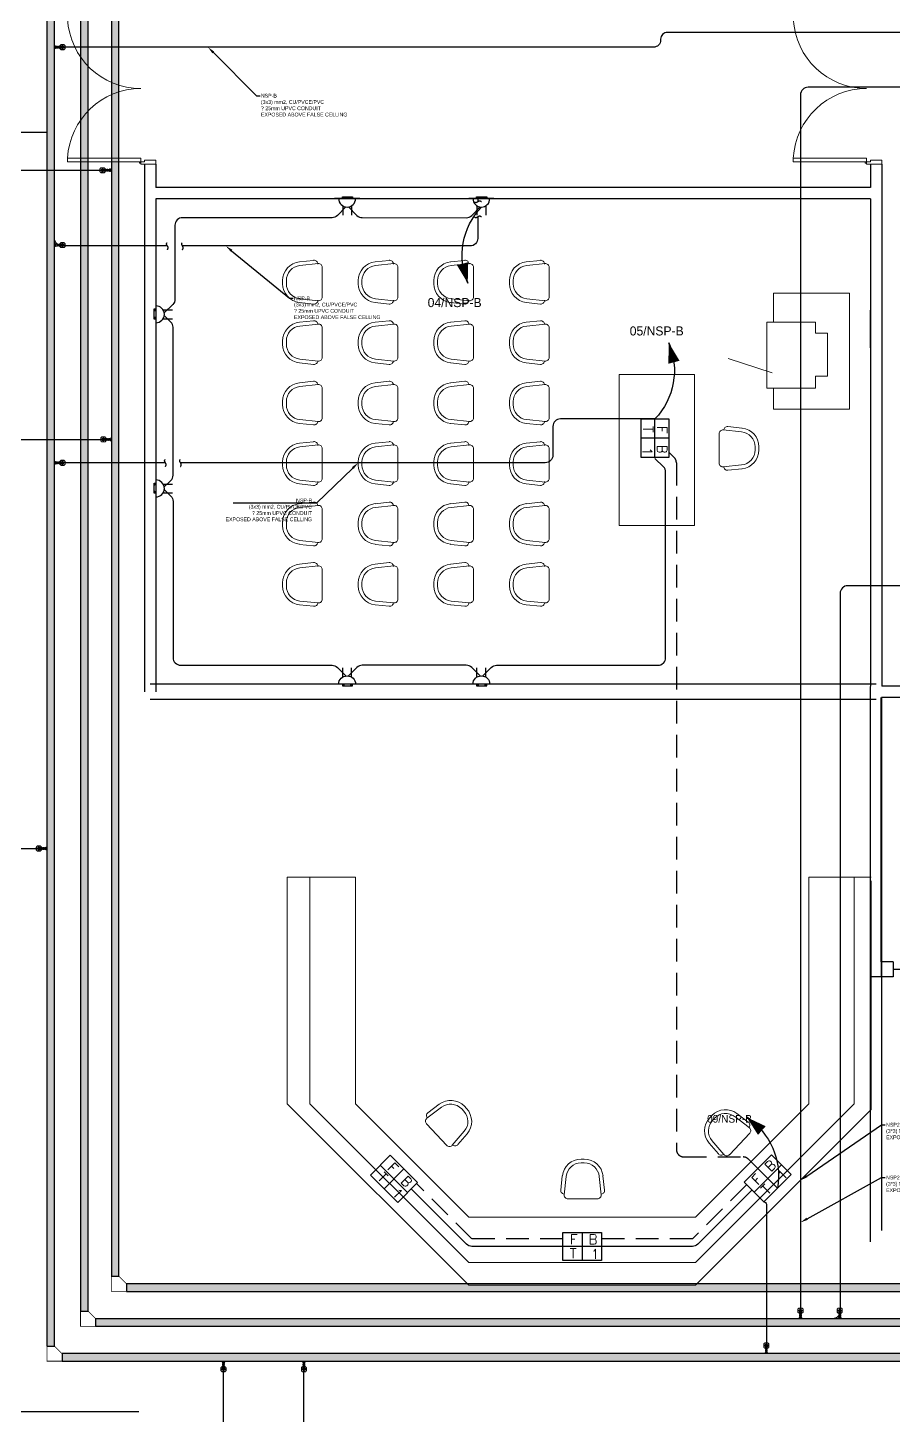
# Model space of a CAD drawing. Extents: x -1451 to 148, y -12854 to 856.
# Drawn here: x 15.78 to 27.23, y 339.03 to 357.39 of the extents above; entities that cross this region are included whole.
import ezdxf
from ezdxf import colors
from ezdxf.entities.mleader import LeaderData, LeaderLine
from ezdxf.enums import TextEntityAlignment as Align
from ezdxf.math import Vec2, Vec3

# ---------------------------------------------------------------- set-up
doc = ezdxf.new("R2010")
doc.units = 0
doc.header["$LTSCALE"] = 0.15
for name, pattern in [('CENTERX2', [4, 2.5, -0.5, 0.5, -0.5]), ('CONTINOUS', [0]), ('HIDDEN', [0.375, 0.25, -0.125]), ('HIDDEN-Z', [3, 2, -1])]:
    doc.linetypes.add(name, pattern=pattern)
doc.layers.get('0').update_dxf_attribs({"color": 252})
for name, color, linetype in [('0 BDH', 252, 'Continuous'), ('0 NORMAL WIRING', 252, 'Continuous'), ('0 sockets', 252, 'Continuous'), ('0 TEXTT', 4, 'Continuous'), ('0 TRATS', 252, 'Continuous'), ('0 UPS WIRING', 252, 'Continuous'), ('0 WIRING 3', 4, 'Continuous'), ('AUTOINCR', 7, 'Continuous'), ('CIRCUIT_PRO_LAYER', 7, 'Continuous'), ('CPTOOLS-TRAY', 1, 'Continuous'), ('E- Power- SYM', 4, 'Continuous'), ('E- Text- Att', 3, 'Continuous'), ('E-SOCK', 2, 'Continuous'), ('ELGEN', 2, 'Continuous'), ('grocol', 252, 'Continuous'), ('POWER DISTRIBUTION', 4, 'Continuous'), ('TEXT', 3, 'Continuous'), ('WINDOW', 252, 'Continuous'), ('WIRING', 4, 'Continuous')]:
    doc.layers.add(name, color=color, linetype=linetype)
for name, color, linetype, lineweight in [('0 LEGEND', 140, 'Continuous', 0), ('anal', 252, 'Continuous', 20), ('DOOR', 252, 'Continuous', 20), ('EL-PULL BOX-50', 3, 'Continuous', 0), ('elev', 252, 'Continuous', 9), ('FUR', 252, 'Continuous', 9), ('TMG-LC-ACCEORISE', 1, 'Continuous', 0), ('wall', 252, 'Continuous', 30)]:
    doc.layers.add(name, color=color, linetype=linetype, lineweight=lineweight)
doc.styles.add('E80', font='simplex.shx', dxfattribs={"height": 200})

# ---------------------------------------------------------------- blocks, each defined once
blk = doc.blocks.new('ARCH')
at = {"layer": 'anal'}
for p, q in [((19.212, 343.146), (19.212, 346.146)), ((19.212, 346.146), (20.112, 346.146)), ((19.512, 343.146), (19.512, 346.146)), ((20.112, 343.146), (20.112, 346.146)), ((26.112, 343.146), (26.112, 346.146)), ((26.112, 346.146), (26.937, 346.146)), ((26.712, 343.146), (26.712, 346.146)), ((26.937, 346.1), (26.937, 343.071)), ((21.612, 340.746), (19.212, 343.146)), ((21.612, 341.046), (19.512, 343.146)), ((20.112, 343.146), (21.612, 341.646)), ((24.612, 341.646), (26.112, 343.146)), ((26.712, 343.146), (24.612, 341.046)), ((24.612, 340.746), (26.937, 343.071)), ((21.612, 341.646), (24.612, 341.646)), ((21.612, 341.046), (24.612, 341.046)), ((21.612, 340.746), (24.612, 340.746))]:
    blk.add_line(p, q, dxfattribs=at)
at = {"layer": 'DOOR'}
for points in [[(17.275, 355.613), (16.305, 355.613), (16.305, 355.663), (17.275, 355.663)], [(26.875, 355.613), (25.905, 355.613), (25.905, 355.663), (26.875, 355.663)], [(17.275, 355.613), (17.275, 355.583), (17.475, 355.583), (17.475, 355.633), (17.325, 355.633), (17.325, 355.613)], [(26.875, 355.613), (26.875, 355.583), (27.075, 355.583), (27.075, 355.633), (26.925, 355.633), (26.925, 355.613)]]:
    blk.add_lwpolyline(points, close=True, dxfattribs=at)
for centre in [(17.265, 355.603), (26.865, 355.603)]:
    blk.add_circle(centre, 0.01, dxfattribs=at)
for centre, start, end in [((17.275, 357.553), 182.9508, 270), ((26.875, 357.553), 182.9508, 270), ((17.275, 355.611), 90, 177.0492), ((26.875, 355.611), 90, 177.0492)]:
    blk.add_arc(centre, 0.971, start, end, dxfattribs=at)
at = {"layer": 'elev', "ltscale": 0.5}
for p, q in [((26.651, 353.873), (25.642, 353.873)), ((25.642, 353.873), (25.642, 353.493)), ((26.651, 352.339), (26.651, 353.873)), ((25.555, 353.493), (25.555, 352.617)), ((26.198, 353.493), (25.555, 353.493)), ((26.198, 353.347), (26.198, 353.493)), ((26.359, 353.347), (26.198, 353.347)), ((26.359, 352.777), (26.359, 353.347)), ((25.628, 352.821), (25.043, 353.011)), ((26.198, 352.777), (26.359, 352.777)), ((26.198, 352.617), (26.198, 352.777)), ((25.555, 352.617), (26.198, 352.617)), ((25.642, 352.617), (25.642, 352.339)), ((25.642, 352.339), (26.651, 352.339))]:
    blk.add_line(p, q, dxfattribs=at)
at = {"layer": 'FUR'}
for p, q in [((19.56, 354.309), (19.373, 354.289)), ((19.621, 354.266), (19.379, 354.24)), ((19.675, 354.216), (19.675, 353.825)), ((20.56, 354.309), (20.373, 354.289)), ((20.621, 354.266), (20.379, 354.24)), ((20.675, 354.216), (20.675, 353.825)), ((21.56, 354.309), (21.373, 354.289)), ((21.621, 354.266), (21.379, 354.24)), ((21.675, 354.216), (21.675, 353.825)), ((22.56, 354.309), (22.373, 354.289)), ((22.621, 354.266), (22.379, 354.24)), ((22.675, 354.216), (22.675, 353.825)), ((19.15, 354), (19.15, 354.041)), ((19.2, 354), (19.2, 354.041)), ((20.15, 354), (20.15, 354.041)), ((20.2, 354), (20.2, 354.041)), ((21.15, 354), (21.15, 354.041)), ((21.2, 354), (21.2, 354.041)), ((22.15, 354), (22.15, 354.041)), ((22.2, 354), (22.2, 354.041)), ((19.56, 353.731), (19.373, 353.751)), ((19.621, 353.775), (19.379, 353.801)), ((20.56, 353.731), (20.373, 353.751)), ((20.621, 353.775), (20.379, 353.801)), ((21.56, 353.731), (21.373, 353.751)), ((21.621, 353.775), (21.379, 353.801)), ((22.56, 353.731), (22.373, 353.751)), ((22.621, 353.775), (22.379, 353.801)), ((19.56, 353.509), (19.373, 353.489)), ((19.621, 353.466), (19.379, 353.44)), ((20.56, 353.509), (20.373, 353.489)), ((20.621, 353.466), (20.379, 353.44)), ((21.56, 353.509), (21.373, 353.489)), ((21.621, 353.466), (21.379, 353.44)), ((22.56, 353.509), (22.373, 353.489)), ((22.621, 353.466), (22.379, 353.44)), ((19.675, 353.416), (19.675, 353.025)), ((20.675, 353.416), (20.675, 353.025)), ((21.675, 353.416), (21.675, 353.025)), ((22.675, 353.416), (22.675, 353.025)), ((19.15, 353.2), (19.15, 353.241)), ((19.2, 353.2), (19.2, 353.241)), ((20.15, 353.2), (20.15, 353.241)), ((20.2, 353.2), (20.2, 353.241)), ((21.15, 353.2), (21.15, 353.241)), ((21.2, 353.2), (21.2, 353.241)), ((22.15, 353.2), (22.15, 353.241)), ((22.2, 353.2), (22.2, 353.241)), ((19.56, 352.931), (19.373, 352.951)), ((19.621, 352.975), (19.379, 353.001)), ((20.56, 352.931), (20.373, 352.951)), ((20.621, 352.975), (20.379, 353.001)), ((21.56, 352.931), (21.373, 352.951)), ((21.621, 352.975), (21.379, 353.001)), ((22.56, 352.931), (22.373, 352.951)), ((22.621, 352.975), (22.379, 353.001)), ((19.56, 352.709), (19.373, 352.689)), ((20.56, 352.709), (20.373, 352.689)), ((21.56, 352.709), (21.373, 352.689)), ((22.56, 352.709), (22.373, 352.689)), ((23.6, 352.8), (23.6, 350.8)), ((24.6, 352.8), (23.6, 352.8)), ((24.6, 350.8), (24.6, 352.8)), ((19.621, 352.666), (19.379, 352.64)), ((19.675, 352.616), (19.675, 352.225)), ((20.621, 352.666), (20.379, 352.64)), ((20.675, 352.616), (20.675, 352.225)), ((21.621, 352.666), (21.379, 352.64)), ((21.675, 352.616), (21.675, 352.225)), ((22.621, 352.666), (22.379, 352.64)), ((22.675, 352.616), (22.675, 352.225)), ((19.15, 352.4), (19.15, 352.441)), ((19.2, 352.4), (19.2, 352.441)), ((20.15, 352.4), (20.15, 352.441)), ((20.2, 352.4), (20.2, 352.441)), ((21.15, 352.4), (21.15, 352.441)), ((21.2, 352.4), (21.2, 352.441)), ((22.15, 352.4), (22.15, 352.441)), ((22.2, 352.4), (22.2, 352.441)), ((19.621, 352.175), (19.379, 352.201)), ((20.621, 352.175), (20.379, 352.201)), ((21.621, 352.175), (21.379, 352.201)), ((22.621, 352.175), (22.379, 352.201)), ((19.56, 352.131), (19.373, 352.151)), ((20.56, 352.131), (20.373, 352.151)), ((21.56, 352.131), (21.373, 352.151)), ((22.56, 352.131), (22.373, 352.151)), ((24.925, 352.016), (24.925, 351.625)), ((24.979, 352.066), (25.221, 352.04)), ((25.04, 352.109), (25.227, 352.089)), ((19.56, 351.909), (19.373, 351.889)), ((19.621, 351.866), (19.379, 351.84)), ((19.675, 351.816), (19.675, 351.425)), ((20.56, 351.909), (20.373, 351.889)), ((20.621, 351.866), (20.379, 351.84)), ((20.675, 351.816), (20.675, 351.425)), ((21.56, 351.909), (21.373, 351.889)), ((21.621, 351.866), (21.379, 351.84)), ((21.675, 351.816), (21.675, 351.425)), ((22.56, 351.909), (22.373, 351.889)), ((22.621, 351.866), (22.379, 351.84)), ((22.675, 351.816), (22.675, 351.425)), ((25.4, 351.8), (25.4, 351.841)), ((25.45, 351.8), (25.45, 351.841)), ((19.15, 351.6), (19.15, 351.641)), ((19.2, 351.6), (19.2, 351.641)), ((20.15, 351.6), (20.15, 351.641)), ((20.2, 351.6), (20.2, 351.641)), ((21.15, 351.6), (21.15, 351.641)), ((21.2, 351.6), (21.2, 351.641)), ((22.15, 351.6), (22.15, 351.641)), ((22.2, 351.6), (22.2, 351.641)), ((24.979, 351.575), (25.221, 351.601)), ((25.04, 351.531), (25.227, 351.551)), ((19.56, 351.331), (19.373, 351.351)), ((19.621, 351.375), (19.379, 351.401)), ((20.56, 351.331), (20.373, 351.351)), ((20.621, 351.375), (20.379, 351.401)), ((21.56, 351.331), (21.373, 351.351)), ((21.621, 351.375), (21.379, 351.401)), ((22.56, 351.331), (22.373, 351.351)), ((22.621, 351.375), (22.379, 351.401)), ((19.56, 351.109), (19.373, 351.089)), ((19.621, 351.066), (19.379, 351.04)), ((20.56, 351.109), (20.373, 351.089)), ((20.621, 351.066), (20.379, 351.04)), ((21.56, 351.109), (21.373, 351.089)), ((21.621, 351.066), (21.379, 351.04)), ((22.56, 351.109), (22.373, 351.089)), ((22.621, 351.066), (22.379, 351.04)), ((19.675, 351.016), (19.675, 350.625)), ((20.675, 351.016), (20.675, 350.625)), ((21.675, 351.016), (21.675, 350.625)), ((22.675, 351.016), (22.675, 350.625)), ((19.15, 350.8), (19.15, 350.841)), ((19.2, 350.8), (19.2, 350.841)), ((20.15, 350.8), (20.15, 350.841)), ((20.2, 350.8), (20.2, 350.841)), ((21.15, 350.8), (21.15, 350.841)), ((21.2, 350.8), (21.2, 350.841)), ((22.15, 350.8), (22.15, 350.841)), ((22.2, 350.8), (22.2, 350.841)), ((23.6, 350.8), (24.6, 350.8)), ((19.56, 350.531), (19.373, 350.551)), ((19.621, 350.575), (19.379, 350.601)), ((20.56, 350.531), (20.373, 350.551)), ((20.621, 350.575), (20.379, 350.601)), ((21.56, 350.531), (21.373, 350.551)), ((21.621, 350.575), (21.379, 350.601)), ((22.56, 350.531), (22.373, 350.551)), ((22.621, 350.575), (22.379, 350.601)), ((19.56, 350.309), (19.373, 350.289)), ((19.621, 350.266), (19.379, 350.24)), ((19.675, 350.216), (19.675, 349.825)), ((20.56, 350.309), (20.373, 350.289)), ((20.621, 350.266), (20.379, 350.24)), ((20.675, 350.216), (20.675, 349.825)), ((21.56, 350.309), (21.373, 350.289)), ((21.621, 350.266), (21.379, 350.24)), ((21.675, 350.216), (21.675, 349.825)), ((22.56, 350.309), (22.373, 350.289)), ((22.621, 350.266), (22.379, 350.24)), ((22.675, 350.216), (22.675, 349.825)), ((19.15, 350), (19.15, 350.041)), ((19.2, 350), (19.2, 350.041)), ((20.15, 350), (20.15, 350.041)), ((20.2, 350), (20.2, 350.041)), ((21.15, 350), (21.15, 350.041)), ((21.2, 350), (21.2, 350.041)), ((22.15, 350), (22.15, 350.041)), ((22.2, 350), (22.2, 350.041)), ((19.621, 349.775), (19.379, 349.801)), ((20.621, 349.775), (20.379, 349.801)), ((21.621, 349.775), (21.379, 349.801)), ((22.621, 349.775), (22.379, 349.801)), ((19.56, 349.731), (19.373, 349.751)), ((20.56, 349.731), (20.373, 349.751)), ((21.56, 349.731), (21.373, 349.751)), ((22.56, 349.731), (22.373, 349.751)), ((21.059, 342.956), (21.253, 343.103)), ((21.073, 343.03), (21.223, 343.143)), ((21.519, 343.081), (21.547, 343.051)), ((21.555, 343.115), (21.583, 343.085)), ((24.828, 342.991), (24.8, 342.962)), ((25.324, 342.833), (25.13, 342.979)), ((25.31, 342.906), (25.16, 343.019)), ((21.321, 342.598), (21.053, 342.883)), ((24.864, 342.957), (24.836, 342.927)), ((21.395, 342.599), (21.553, 342.784)), ((21.469, 342.609), (21.591, 342.751)), ((24.914, 342.485), (24.792, 342.628)), ((24.988, 342.475), (24.83, 342.66)), ((25.062, 342.474), (25.33, 342.759)), ((23.14, 342.416), (23.099, 342.416)), ((23.14, 342.366), (23.099, 342.366)), ((22.83, 342.006), (22.85, 342.193)), ((22.874, 341.945), (22.9, 342.187)), ((23.365, 341.945), (23.339, 342.187)), ((23.408, 342.006), (23.388, 342.193)), ((22.924, 341.891), (23.315, 341.891))]:
    blk.add_line(p, q, dxfattribs=at)
for centre, radius, start, end in [((19.4, 354.041), 0.25, 96.143, 180), ((19.4, 354.041), 0.2, 96.143, 180), ((19.565, 354.26), 0.05, 0, 96.143), ((19.625, 354.216), 0.05, 0, 94.9697), ((20.4, 354.041), 0.25, 96.143, 180), ((20.4, 354.041), 0.2, 96.143, 180), ((20.565, 354.26), 0.05, 0, 96.143), ((20.625, 354.216), 0.05, 0, 94.9697), ((21.4, 354.041), 0.25, 96.143, 180), ((21.4, 354.041), 0.2, 96.143, 180), ((21.565, 354.26), 0.05, 0, 96.143), ((21.625, 354.216), 0.05, 0, 94.9697), ((22.4, 354.041), 0.25, 96.143, 180), ((22.4, 354.041), 0.2, 96.143, 180), ((22.565, 354.26), 0.05, 0, 96.143), ((22.625, 354.216), 0.05, 0, 94.9697), ((19.4, 354), 0.25, 180, 263.857), ((19.4, 354), 0.2, 180, 263.857), ((20.4, 354), 0.25, 180, 263.857), ((20.4, 354), 0.2, 180, 263.857), ((21.4, 354), 0.25, 180, 263.857), ((21.4, 354), 0.2, 180, 263.857), ((22.4, 354), 0.25, 180, 263.857), ((22.4, 354), 0.2, 180, 263.857), ((19.625, 353.825), 0.05, 265.0303, 0), ((20.625, 353.825), 0.05, 265.0303, 0), ((21.625, 353.825), 0.05, 265.0303, 0), ((22.625, 353.825), 0.05, 265.0303, 0), ((19.565, 353.781), 0.05, 263.857, 0), ((20.565, 353.781), 0.05, 263.857, 0), ((21.565, 353.781), 0.05, 263.857, 0), ((22.565, 353.781), 0.05, 263.857, 0), ((19.4, 353.241), 0.25, 96.143, 180), ((19.4, 353.241), 0.2, 96.143, 180), ((19.565, 353.46), 0.05, 0, 96.143), ((19.625, 353.416), 0.05, 0, 94.9697), ((20.4, 353.241), 0.25, 96.143, 180), ((20.4, 353.241), 0.2, 96.143, 180), ((20.565, 353.46), 0.05, 0, 96.143), ((20.625, 353.416), 0.05, 0, 94.9697), ((21.4, 353.241), 0.25, 96.143, 180), ((21.4, 353.241), 0.2, 96.143, 180), ((21.565, 353.46), 0.05, 0, 96.143), ((21.625, 353.416), 0.05, 0, 94.9697), ((22.4, 353.241), 0.25, 96.143, 180), ((22.4, 353.241), 0.2, 96.143, 180), ((22.565, 353.46), 0.05, 0, 96.143), ((22.625, 353.416), 0.05, 0, 94.9697), ((19.4, 353.2), 0.25, 180, 263.857), ((19.4, 353.2), 0.2, 180, 263.857), ((20.4, 353.2), 0.25, 180, 263.857), ((20.4, 353.2), 0.2, 180, 263.857), ((21.4, 353.2), 0.25, 180, 263.857), ((21.4, 353.2), 0.2, 180, 263.857), ((22.4, 353.2), 0.25, 180, 263.857), ((22.4, 353.2), 0.2, 180, 263.857), ((19.565, 352.981), 0.05, 263.857, 0), ((19.625, 353.025), 0.05, 265.0303, 0), ((20.565, 352.981), 0.05, 263.857, 0), ((20.625, 353.025), 0.05, 265.0303, 0), ((21.565, 352.981), 0.05, 263.857, 0), ((21.625, 353.025), 0.05, 265.0303, 0), ((22.565, 352.981), 0.05, 263.857, 0), ((22.625, 353.025), 0.05, 265.0303, 0), ((19.565, 352.66), 0.05, 0, 96.143), ((20.565, 352.66), 0.05, 0, 96.143), ((21.565, 352.66), 0.05, 0, 96.143), ((22.565, 352.66), 0.05, 0, 96.143), ((19.4, 352.441), 0.25, 96.143, 180), ((19.4, 352.441), 0.2, 96.143, 180), ((19.625, 352.616), 0.05, 0, 94.9697), ((20.4, 352.441), 0.25, 96.143, 180), ((20.4, 352.441), 0.2, 96.143, 180), ((20.625, 352.616), 0.05, 0, 94.9697), ((21.4, 352.441), 0.25, 96.143, 180), ((21.4, 352.441), 0.2, 96.143, 180), ((21.625, 352.616), 0.05, 0, 94.9697), ((22.4, 352.441), 0.25, 96.143, 180), ((22.4, 352.441), 0.2, 96.143, 180), ((22.625, 352.616), 0.05, 0, 94.9697), ((19.4, 352.4), 0.25, 180, 263.857), ((19.4, 352.4), 0.2, 180, 263.857), ((20.4, 352.4), 0.25, 180, 263.857), ((20.4, 352.4), 0.2, 180, 263.857), ((21.4, 352.4), 0.25, 180, 263.857), ((21.4, 352.4), 0.2, 180, 263.857), ((22.4, 352.4), 0.25, 180, 263.857), ((22.4, 352.4), 0.2, 180, 263.857), ((19.565, 352.181), 0.05, 263.857, 0), ((19.625, 352.225), 0.05, 265.0303, 0), ((20.565, 352.181), 0.05, 263.857, 0), ((20.625, 352.225), 0.05, 265.0303, 0), ((21.565, 352.181), 0.05, 263.857, 0), ((21.625, 352.225), 0.05, 265.0303, 0), ((22.565, 352.181), 0.05, 263.857, 0), ((22.625, 352.225), 0.05, 265.0303, 0), ((24.975, 352.016), 0.05, 85.0303, 180), ((25.035, 352.06), 0.05, 83.857, 180), ((25.2, 351.841), 0.2, 0, 83.857), ((25.2, 351.841), 0.25, 0, 83.857), ((19.4, 351.641), 0.25, 96.143, 180), ((19.4, 351.641), 0.2, 96.143, 180), ((19.565, 351.86), 0.05, 0, 96.143), ((19.625, 351.816), 0.05, 0, 94.9697), ((20.4, 351.641), 0.25, 96.143, 180), ((20.4, 351.641), 0.2, 96.143, 180), ((20.565, 351.86), 0.05, 0, 96.143), ((20.625, 351.816), 0.05, 0, 94.9697), ((21.4, 351.641), 0.25, 96.143, 180), ((21.4, 351.641), 0.2, 96.143, 180), ((21.565, 351.86), 0.05, 0, 96.143), ((21.625, 351.816), 0.05, 0, 94.9697), ((22.4, 351.641), 0.25, 96.143, 180), ((22.4, 351.641), 0.2, 96.143, 180), ((22.565, 351.86), 0.05, 0, 96.143), ((22.625, 351.816), 0.05, 0, 94.9697), ((25.2, 351.8), 0.2, 276.143, 0), ((25.2, 351.8), 0.25, 276.143, 0), ((24.975, 351.625), 0.05, 180, 274.9697), ((19.4, 351.6), 0.25, 180, 263.857), ((19.4, 351.6), 0.2, 180, 263.857), ((19.625, 351.425), 0.05, 265.0303, 0), ((20.4, 351.6), 0.25, 180, 263.857), ((20.4, 351.6), 0.2, 180, 263.857), ((20.625, 351.425), 0.05, 265.0303, 0), ((21.4, 351.6), 0.25, 180, 263.857), ((21.4, 351.6), 0.2, 180, 263.857), ((21.625, 351.425), 0.05, 265.0303, 0), ((22.4, 351.6), 0.25, 180, 263.857), ((22.4, 351.6), 0.2, 180, 263.857), ((22.625, 351.425), 0.05, 265.0303, 0), ((25.035, 351.581), 0.05, 180, 276.143), ((19.565, 351.381), 0.05, 263.857, 0), ((20.565, 351.381), 0.05, 263.857, 0), ((21.565, 351.381), 0.05, 263.857, 0), ((22.565, 351.381), 0.05, 263.857, 0), ((19.4, 350.841), 0.25, 96.143, 180), ((19.565, 351.06), 0.05, 0, 96.143), ((19.625, 351.016), 0.05, 0, 94.9697), ((20.4, 350.841), 0.25, 96.143, 180), ((20.565, 351.06), 0.05, 0, 96.143), ((20.625, 351.016), 0.05, 0, 94.9697), ((21.4, 350.841), 0.25, 96.143, 180), ((21.565, 351.06), 0.05, 0, 96.143), ((21.625, 351.016), 0.05, 0, 94.9697), ((22.4, 350.841), 0.25, 96.143, 180), ((22.565, 351.06), 0.05, 0, 96.143), ((22.625, 351.016), 0.05, 0, 94.9697), ((19.4, 350.841), 0.2, 96.143, 180), ((20.4, 350.841), 0.2, 96.143, 180), ((21.4, 350.841), 0.2, 96.143, 180), ((22.4, 350.841), 0.2, 96.143, 180), ((19.4, 350.8), 0.25, 180, 263.857), ((19.4, 350.8), 0.2, 180, 263.857), ((20.4, 350.8), 0.25, 180, 263.857), ((20.4, 350.8), 0.2, 180, 263.857), ((21.4, 350.8), 0.25, 180, 263.857), ((21.4, 350.8), 0.2, 180, 263.857), ((22.4, 350.8), 0.25, 180, 263.857), ((22.4, 350.8), 0.2, 180, 263.857), ((19.565, 350.581), 0.05, 263.857, 0), ((19.625, 350.625), 0.05, 265.0303, 0), ((20.565, 350.581), 0.05, 263.857, 0), ((20.625, 350.625), 0.05, 265.0303, 0), ((21.565, 350.581), 0.05, 263.857, 0), ((21.625, 350.625), 0.05, 265.0303, 0), ((22.565, 350.581), 0.05, 263.857, 0), ((22.625, 350.625), 0.05, 265.0303, 0), ((19.4, 350.041), 0.25, 96.143, 180), ((19.4, 350.041), 0.2, 96.143, 180), ((19.565, 350.26), 0.05, 0, 96.143), ((19.625, 350.216), 0.05, 0, 94.9697), ((20.4, 350.041), 0.25, 96.143, 180), ((20.4, 350.041), 0.2, 96.143, 180), ((20.565, 350.26), 0.05, 0, 96.143), ((20.625, 350.216), 0.05, 0, 94.9697), ((21.4, 350.041), 0.25, 96.143, 180), ((21.4, 350.041), 0.2, 96.143, 180), ((21.565, 350.26), 0.05, 0, 96.143), ((21.625, 350.216), 0.05, 0, 94.9697), ((22.4, 350.041), 0.25, 96.143, 180), ((22.4, 350.041), 0.2, 96.143, 180), ((22.565, 350.26), 0.05, 0, 96.143), ((22.625, 350.216), 0.05, 0, 94.9697), ((19.4, 350), 0.25, 180, 263.857), ((19.4, 350), 0.2, 180, 263.857), ((20.4, 350), 0.25, 180, 263.857), ((20.4, 350), 0.2, 180, 263.857), ((21.4, 350), 0.25, 180, 263.857), ((21.4, 350), 0.2, 180, 263.857), ((22.4, 350), 0.25, 180, 263.857), ((22.4, 350), 0.2, 180, 263.857), ((19.565, 349.781), 0.05, 263.857, 0), ((19.625, 349.825), 0.05, 265.0303, 0), ((20.565, 349.781), 0.05, 263.857, 0), ((20.625, 349.825), 0.05, 265.0303, 0), ((21.565, 349.781), 0.05, 263.857, 0), ((21.625, 349.825), 0.05, 265.0303, 0), ((22.565, 349.781), 0.05, 263.857, 0), ((22.625, 349.825), 0.05, 265.0303, 0), ((21.373, 342.943), 0.25, 43.2547, 127.1117), ((21.103, 342.99), 0.05, 127.1117, 223.2547), ((21.373, 342.943), 0.2, 43.2547, 127.1117), ((21.401, 342.914), 0.2, 319.3977, 43.2547), ((21.401, 342.914), 0.25, 319.3977, 43.2547), ((25.01, 342.82), 0.25, 52.8883, 136.7453), ((25.01, 342.82), 0.2, 52.8883, 136.7453), ((21.09, 342.917), 0.05, 128.285, 223.2547), ((24.982, 342.79), 0.25, 136.7453, 220.6023), ((24.982, 342.79), 0.2, 136.7453, 220.6023), ((25.28, 342.866), 0.05, 316.7453, 52.8883), ((25.293, 342.793), 0.05, 316.7453, 51.715), ((21.431, 342.641), 0.05, 223.2547, 319.3977), ((21.357, 342.632), 0.05, 223.2547, 318.2244), ((24.952, 342.518), 0.05, 220.6023, 316.7453), ((25.026, 342.509), 0.05, 221.7756, 316.7453), ((23.099, 342.166), 0.25, 90, 173.857), ((23.099, 342.166), 0.2, 90, 173.857), ((23.14, 342.166), 0.25, 6.143, 90), ((23.14, 342.166), 0.2, 6.143, 90), ((22.88, 342.001), 0.05, 173.857, 270), ((22.924, 341.941), 0.05, 175.0303, 270), ((23.315, 341.941), 0.05, 270, 4.9697), ((23.359, 342.001), 0.05, 270, 6.143)]:
    blk.add_arc(centre, radius, start, end, dxfattribs=at)
at = {"layer": 'grocol', "ltscale": 0.5}
for p, q in [((26.927, 344.826), (26.927, 348.67)), ((27.068, 345.026), (27.068, 348.525)), ((27.068, 348.52), (27.068, 344.826)), ((27.068, 344.826), (26.927, 344.826))]:
    blk.add_line(p, q, dxfattribs=at)
at = {"layer": 'wall'}
for p, q in [((17.325, 355.583), (17.325, 348.6)), ((17.475, 355.583), (17.475, 355.275)), ((26.925, 355.583), (26.925, 355.275)), ((27.075, 355.583), (27.075, 348.675)), ((26.925, 355.451), (26.925, 355.275)), ((27.075, 355.401), (27.075, 352.8)), ((23.925, 355.275), (17.475, 355.275)), ((24, 355.125), (17.475, 355.125)), ((17.475, 355.125), (17.475, 348.6)), ((26.925, 355.275), (23.858, 355.275)), ((26.925, 355.125), (24, 355.125)), ((26.925, 355.125), (26.925, 354.525)), ((26.925, 355.125), (26.925, 354.525)), ((26.925, 354.525), (26.925, 353.75)), ((26.925, 354.525), (26.925, 353.75)), ((26.925, 353.823), (26.925, 352.983)), ((26.925, 353.65), (26.925, 353.15)), ((26.925, 353.15), (26.925, 353.65)), ((26.925, 353.65), (26.925, 353.15)), ((26.925, 353.65), (26.925, 353.15)), ((26.925, 353.05), (26.925, 348.675)), ((26.925, 353.05), (26.925, 352.8)), ((27, 348.7), (17.4, 348.7)), ((29.925, 348.675), (27.075, 348.675)), ((27, 348.5), (17.4, 348.5)), ((26.923, 348.52), (26.923, 341.323)), ((36.527, 348.525), (27.073, 348.525)), ((27.073, 348.52), (27.073, 341.47)), ((36.675, 348.525), (27.075, 348.525)), ((27.228, 345.026), (27.068, 345.026)), ((27.228, 345.026), (27.228, 344.826)), ((27.348, 344.926), (27.228, 344.926)), ((15.075, 339.075), (17.25, 339.075))]:
    blk.add_line(p, q, dxfattribs=at)
at = {"layer": 'WINDOW', "linetype": 'CENTERX2'}
blk.add_line((27.228, 344.826), (27.068, 344.826), dxfattribs=at)
blk = doc.blocks.new('s')
at = {"layer": '0 BDH', "linetype": 'ByBlock'}
h = blk.add_hatch(dxfattribs=at)
h.set_pattern_fill('ANGLE', color=2)
h.set_pattern_definition([(0, (-147.759, -393.318), (0, 6.985), [5.08, -1.905]), (90, (-147.759, -393.318), (-6.985, 4e-16), [5.08, -1.905])])
h.paths.add_polyline_path([(0.073, 0.002, 1), (0.054, 0.002, 1)])
at = {"layer": '0 BDH', "color": 6, "linetype": 'ByBlock'}
blk.add_lwpolyline([(-0.089, 0.015), (0.089, 0.015), (0.089, -0.015), (-0.089, -0.015)], close=True, dxfattribs=at)
for centre in [(-0.064, 0.002), (0.064, 0.002)]:
    blk.add_circle(centre, 0.00918, dxfattribs=at)
blk = doc.blocks.new('*U277')
at = {"layer": 'E-SOCK'}
for p, q in [((-0.077, -0.021), (-0.077, 0.142)), ((0.077, -0.021), (0.077, 0.142)), ((-0.223, -0.149), (0.223, -0.149))]:
    blk.add_line(p, q, dxfattribs=at)
blk.add_arc((0, -0.149), 0.149, 0, 180, dxfattribs=at)
at = {"layer": '0 BDH', "color": 6, "linetype": 'ByBlock'}
blk.add_blockref('s', (-0.005, -0.163), dxfattribs=at)
blk = doc.blocks.new('*U64')
at = {"transparency": 33554687}
blk.add_line((-558, 71), (-626, 130), dxfattribs=at)
blk.add_lwpolyline([(-626, 130, 0, 96, 0), (-493, 30, 96, 96, 0)], format="xyseb", dxfattribs=at)
at = {"ltscale": 0.2, "transparency": 33554687}
blk.add_arc((-214, 542), 583, 225.0509, 291.5678, dxfattribs=at)
blk = doc.blocks.new('N')
at = {"layer": 'TEXT', "transparency": 33554687, "xscale": -0.0016, "yscale": 0.0016, "zscale": 0.0016, "rotation": 68.01807446485657}
blk.add_blockref('*U64', (0, 0), dxfattribs=at)
blk = doc.blocks.new('FB1')
at = {"layer": 'E- Power- SYM', "color": 4}
for p, q in [((0, 246, 0), (0, -246, 0)), ((341, 0, 0), (-341, 0, 0))]:
    blk.add_line(p, q, dxfattribs=at)
at = {"layer": 'E- Power- SYM', "color": 4, "elevation": 0}
blk.add_lwpolyline([(-341, 246), (341, 246), (341, -246), (-341, -246)], close=True, dxfattribs=at)
at = {"layer": 'E- Text- Att', "color": 1, "style": 'E80'}
for s, p in [('F', (-217, 38, 0)), ('B', (114, 38, 0)), ('T', (-217, -208, 0))]:
    blk.add_text(s, height=174, dxfattribs=at).set_placement(p)
at = {"layer": 'POWER DISTRIBUTION', "style": 'E80'}
blk.add_text('1', height=171, dxfattribs=at).set_placement((158, -221, 0))
blk = doc.blocks.new('*U199')
at = {"color": 0, "const_width": 0.01}
for points in [[(-0.05, 0.15), (-0.05, 0.2)], [(0.05, 0.15), (0.05, 0.2)], [(0.2, 0.05), (0.15, 0.05)], [(0.2, -0.05), (0.15, -0.05)]]:
    blk.add_lwpolyline(points, dxfattribs=at)
at = {"layer": 'CIRCUIT_PRO_LAYER', "color": 0, "const_width": 0.01}
blk.add_lwpolyline([(-0.05, -0.05), (-0.05, 0.15), (0.05, 0.15), (0.15, 0.05), (0.15, -0.05)], close=True, dxfattribs=at)
blk = doc.blocks.new('*U208')
at = {"layer": 'CPTOOLS-TRAY'}
h = blk.add_hatch(dxfattribs=at)
h.set_pattern_fill('HEX', color=0, scale=0.005)
h.paths.add_polyline_path([(0.05, 27.301), (-0.05, 27.301), (-0.05, 0), (0.05, 0)])
at = {"layer": 'CPTOOLS-TRAY', "color": 0}
blk.add_lwpolyline([(0.05, 27.301), (-0.05, 27.301), (-0.05, 0), (0.05, 0)], close=True, dxfattribs=at)
blk = doc.blocks.new('*U209')
at = {"layer": 'CPTOOLS-TRAY'}
h = blk.add_hatch(dxfattribs=at)
h.set_pattern_fill('HEX', color=0, scale=0.005)
h.paths.add_polyline_path([(0.05, 26.887), (-0.05, 26.887), (-0.05, 0), (0.05, 0)])
at = {"layer": 'CPTOOLS-TRAY', "color": 0}
blk.add_lwpolyline([(0.05, 26.887), (-0.05, 26.887), (-0.05, 0), (0.05, 0)], close=True, dxfattribs=at)
blk = doc.blocks.new('K7X7X1U5B4')
at = {"layer": '0 TRATS', "color": 0, "linetype": 'ByBlock'}
for name, p, rotation in [('*U208', (16.935, 368.167), 180), ('*U209', (17.085, 340.716), 270)]:
    blk.add_blockref(name, p, dxfattribs=dict(at, rotation=rotation))
blk.add_blockref('*U199', (16.935, 340.716), dxfattribs=at)
blk = doc.blocks.new('*U241')
at = {"layer": 'CPTOOLS-TRAY'}
h = blk.add_hatch(dxfattribs=at)
h.set_pattern_fill('HEX', color=0, scale=0.005)
h.paths.add_polyline_path([(0.05, 28.225), (-0.05, 28.225), (-0.05, 0), (0.05, 0)])
at = {"layer": 'CPTOOLS-TRAY', "color": 0}
blk.add_lwpolyline([(0.05, 28.225), (-0.05, 28.225), (-0.05, 0), (0.05, 0)], close=True, dxfattribs=at)
blk = doc.blocks.new('*U242')
at = {"layer": 'CPTOOLS-TRAY'}
h = blk.add_hatch(dxfattribs=at)
h.set_pattern_fill('HEX', color=0, scale=0.005)
h.paths.add_polyline_path([(0.05, 28.08), (-0.05, 28.08), (-0.05, 0), (0.05, 0)])
at = {"layer": 'CPTOOLS-TRAY', "color": 0}
blk.add_lwpolyline([(0.05, 28.08), (-0.05, 28.08), (-0.05, 0), (0.05, 0)], close=True, dxfattribs=at)
blk = doc.blocks.new('C5A2A8X4T8')
at = {"layer": '0 TRATS', "color": 0, "linetype": 'ByBlock'}
for name, p, rotation in [('*U241', (16.526, 368.629), 180), ('*U242', (16.676, 340.254), 270)]:
    blk.add_blockref(name, p, dxfattribs=dict(at, rotation=rotation))
blk.add_blockref('*U199', (16.526, 340.254), dxfattribs=at)
blk = doc.blocks.new('*U261')
at = {"layer": 'CPTOOLS-TRAY'}
h = blk.add_hatch(dxfattribs=at)
h.set_pattern_fill('HEX', color=0, scale=0.005)
h.paths.add_polyline_path([(0.05, 29.284), (-0.05, 29.284), (-0.05, 0), (0.05, 0)])
at = {"layer": 'CPTOOLS-TRAY', "color": 0}
blk.add_lwpolyline([(0.05, 29.284), (-0.05, 29.284), (-0.05, 0), (0.05, 0)], close=True, dxfattribs=at)
blk = doc.blocks.new('*U262')
at = {"layer": 'CPTOOLS-TRAY'}
h = blk.add_hatch(dxfattribs=at)
h.set_pattern_fill('HEX', color=0, scale=0.005)
h.paths.add_polyline_path([(0.05, 28.916), (-0.05, 28.916), (-0.05, 0), (0.05, 0)])
at = {"layer": 'CPTOOLS-TRAY', "color": 0}
blk.add_lwpolyline([(0.05, 28.916), (-0.05, 28.916), (-0.05, 0), (0.05, 0)], close=True, dxfattribs=at)
blk = doc.blocks.new('W2J0O4G0K3')
at = {"layer": '0 TRATS', "color": 0, "linetype": 'ByBlock'}
for name, p, rotation in [('*U261', (16.082, 369.226), 180), ('*U262', (16.232, 339.792), 270)]:
    blk.add_blockref(name, p, dxfattribs=dict(at, rotation=rotation))
blk.add_blockref('*U199', (16.082, 339.792), dxfattribs=at)
blk = doc.blocks.new('endtick', base_point=(-3267.27, -69559.4))
at = {"layer": 'WIRING', "color": 2, "linetype": 'HIDDEN'}
blk.add_spline([(-3267.27, -69509.4), (-3276.985, -69534.4), (-3267.27, -69559.4), (-3256.425, -69584.4), (-3267.27, -69609.4)], degree=3, dxfattribs=at)
blk = doc.blocks.new('JUNCTION BOX 2')
at = {"layer": 'TMG-LC-ACCEORISE', "color": 1, "ltscale": 0.4}
blk.add_lwpolyline([(-27, -85), (27, -85, 0.198912), (40, -79), (54, -66, 0.198912), (59, -53), (59, 2, 0.198912), (54, 15), (40, 28, 0.198912), (27, 34), (-27, 34, 0.198912), (-40, 28), (-54, 15, 0.198912), (-60, 2), (-60, -25), (-60, -53, 0.198912), (-54, -66), (-40, -79, 0.198912)], format="xyb", close=True, dxfattribs=at)
for points in [[(-14, 34), (12, 34), (12, 20), (-14, 20)], [(-60, -12), (-60, -39), (-45, -39), (-45, -12)], [(-14, -85), (12, -85), (12, -71), (-14, -71)], [(59, -12), (59, -39), (45, -39), (45, -12)]]:
    blk.add_lwpolyline(points, close=True, dxfattribs=at)
at = {"layer": 'TMG-LC-ACCEORISE', "color": 1}
for points in [[(0, 7), (0, -58)], [(-32, -25), (32, -25)]]:
    blk.add_lwpolyline(points, dxfattribs=at)
blk.add_circle((0, -25), 32.2, dxfattribs=at)
blk = doc.blocks.new('EMT CON. ADAPTER')
at = {"linetype": 'CONTINOUS'}
for points in [[(-60, 25), (-60, -25), (-30, -25), (-30, 25)], [(0, 35), (-30, 35), (-30, -35), (0, -35)]]:
    blk.add_lwpolyline(points, close=True, dxfattribs=at)
blk = doc.blocks.new('WERG')
at = {"layer": '0 LEGEND', "color": 1, "ltscale": 0.05}
for p, q in [((-43, 16), (-43, -16)), ((-27, 26), (-33, 26)), ((-17, 17), (0, 17)), ((-17, -16), (-17, 16)), ((-33, -26), (-27, -26)), ((-17, -17), (0, -17))]:
    blk.add_line(p, q, dxfattribs=at)
for centre, start, end in [((-33, 16), 90.0002, 180.0002), ((-27, 16), 0.0002, 90.0002), ((-33, -16), 180.0002, 270.0002), ((-27, -16), 270.0002, 0.0002)]:
    blk.add_arc(centre, 10, start, end, dxfattribs=at)
blk = doc.blocks.new('*U304')
at = {"layer": '0 LEGEND', "ltscale": 0.05}
for p in [(-189, 0), (-146, 0), (-103, 0), (-60, 0)]:
    blk.add_blockref('WERG', p, dxfattribs=at)
at = {"layer": '0 LEGEND', "ltscale": 0.05, "xscale": -1, "rotation": 180}
blk.add_blockref('EMT CON. ADAPTER', (0, 0), dxfattribs=at)
blk = doc.blocks.new('DD')
at = {"layer": 'EL-PULL BOX-50', "extrusion": (-3.54521e-15, -0.013854, 0.999904), "xscale": -0.002311763713811701, "yscale": 0.002311763713811701, "zscale": 0.002311763713811699, "rotation": 180}
blk.add_blockref('JUNCTION BOX 2', (0, 0.367, -0.001), dxfattribs=at)
at = {"layer": 'EL-PULL BOX-50', "xscale": -0.001964999156739888, "yscale": 0.001964999156739888, "zscale": 0.001964999156739888, "rotation": 90}
blk.add_blockref('*U304', (0, 0), dxfattribs=at)

msp = doc.modelspace()

# ---------------------------------------------------------------- linework, layer by layer
at = {"layer": '0 NORMAL WIRING', "color": 3}
for points in [[(19.987, 355.015), (19.875, 354.903, -0.198912), (19.804, 354.873), (17.826, 354.873, 0.414214), (17.726, 354.773), (17.726, 353.796, -0.198912), (17.697, 353.725), (17.585, 353.613)], [(20.021, 355.015), (20.133, 354.903, 0.198854), (20.204, 354.874), (21.58, 354.873, 0.19897), (21.651, 354.903), (21.763, 355.015)], [(17.585, 351.31), (17.671, 351.395, 0.198912), (17.7, 351.466), (17.7, 353.423, 0.198912), (17.671, 353.493), (17.585, 353.579)], [(21.798, 348.81), (21.91, 348.922, -0.198912), (21.98, 348.951), (24.117, 348.951, 0.414214), (24.217, 349.051), (24.217, 351.506, 0.198912), (24.188, 351.577), (24.076, 351.689)], [(17.585, 351.275), (17.671, 351.19, -0.198912), (17.7, 351.119), (17.7, 349.052, 0.414214), (17.8, 348.952), (19.804, 348.952, -0.198912), (19.875, 348.922), (19.987, 348.81)], [(21.763, 348.81), (21.651, 348.922, 0.19897), (21.58, 348.952), (20.204, 348.951, 0.198854), (20.133, 348.922), (20.021, 348.81)]]:
    msp.add_lwpolyline(points, format="xyb", dxfattribs=at)
at = {"layer": '0 NORMAL WIRING', "color": 2, "linetype": 'HIDDEN-Z'}
for points in [[(22.857, 341.36), (21.654, 341.36), (20.921, 342.093)], [(25.289, 342.078), (24.571, 341.36), (23.368, 341.36)]]:
    msp.add_lwpolyline(points, dxfattribs=at)
at = {"layer": '0 sockets', "color": 1, "linetype": 'ByBlock'}
for points in [[(30.061, 357.326), (24.242, 357.326, 0.414214), (24.15, 357.234), (24.15, 357.222, -0.414214), (24.058, 357.13), (16.132, 357.13)], [(17.626, 354.5), (16.232, 354.5, -0.414214), (16.132, 354.6), (16.132, 355.103)], [(21.731, 354.883), (21.731, 354.6, -0.414214), (21.631, 354.5), (17.826, 354.5)], [(24.076, 352.211), (22.825, 352.211, 0.414214), (22.725, 352.111), (22.725, 351.73, -0.414214), (22.625, 351.63), (17.8, 351.63)], [(14.934, 346.588), (15.249, 346.588, -0.414214), (15.275, 346.562), (15.275, 346.552, 0.414214), (15.301, 346.526), (16.032, 346.526)], [(25.516, 341.85), (25.517, 341.85, -0.414214), (25.549, 341.818), (25.549, 339.842)], [(17.339, 337.612), (18.267, 337.612, 0.414214), (18.367, 337.712), (18.367, 339.742)], [(17.461, 336.386), (19.332, 336.386, 0.414214), (19.432, 336.486), (19.432, 339.742)]]:
    msp.add_lwpolyline(points, format="xyb", dxfattribs=at)
at = {"layer": '0 sockets', "color": 4, "linetype": 'ByBlock'}
for points in [[(30.225, 356.599), (26.101, 356.599, 0.414214), (26.001, 356.499), (26.001, 340.304)], [(30.228, 350.003), (26.625, 350.003, 0.414214), (26.525, 349.903), (26.525, 340.404, -0.414214), (26.425, 340.304), (25.649, 340.304)]]:
    msp.add_lwpolyline(points, format="xyb", dxfattribs=at)
at = {"layer": '0 sockets', "color": 1, "linetype": 'ByBlock'}
for points in [[(14.827, 356.007), (16.032, 356.007)], [(21.731, 355.129), (21.731, 355.083)], [(17.6, 351.63), (16.132, 351.63)]]:
    msp.add_lwpolyline(points, dxfattribs=at)
at = {"layer": '0 sockets', "color": 6, "linetype": 'ByBlock'}
for points in [[(13.5, 355.501), (16.885, 355.501)], [(14.813, 351.94), (16.885, 351.94)]]:
    msp.add_lwpolyline(points, dxfattribs=at)
at = {"layer": '0 sockets', "color": 3}
for points in [[(22.857, 341.26), (21.654, 341.26, -0.198912), (21.583, 341.29), (20.851, 342.022)], [(25.359, 342.007), (24.642, 341.29, -0.198912), (24.571, 341.26), (23.368, 341.26)]]:
    msp.add_lwpolyline(points, format="xyb", dxfattribs=at)
at = {"layer": '0 sockets', "color": 4, "linetype": 'ByBlock'}
msp.add_lwpolyline([(25.449, 340.304), (19.481, 340.304)], dxfattribs=at)
at = {"layer": '0 UPS WIRING', "color": 2, "linetype": 'HIDDEN-Z'}
msp.add_lwpolyline([(24.26, 351.77), (24.329, 351.701, -0.198912), (24.359, 351.63), (24.359, 342.544, 0.414214), (24.459, 342.444), (25.243, 342.444, -0.198912), (25.313, 342.415), (25.437, 342.292)], format="xyb", dxfattribs=at)

# ---------------------------------------------------------------- block references
at = {"layer": '0 BDH', "color": 6, "linetype": 'ByBlock'}
for p, rotation in [((21.781, 355.014), 180), ((25.697, 342.031), 33.71870008109872)]:
    msp.add_blockref('N', p, dxfattribs=dict(at, rotation=rotation))
msp.add_blockref('N', (24.076, 352.211), dxfattribs=at)
at = {"layer": '0 sockets', "color": 3}
msp.add_blockref('ARCH', (0, 0), dxfattribs=at)
at = {"layer": '0 sockets', "color": 3, "xscale": 0.75, "yscale": 0.75, "zscale": 0.75}
for p, rotation in [((20.003, 355.014), 180), ((21.779, 355.014), 180), ((17.586, 353.595), 270), ((17.586, 351.291), 270)]:
    msp.add_blockref('*U277', p, dxfattribs=dict(at, rotation=rotation))
at = {"layer": '0 sockets', "color": 3, "xscale": -0.75, "yscale": 0.75, "zscale": 0.75}
for p in [(20.003, 348.811), (21.779, 348.811)]:
    msp.add_blockref('*U277', p, dxfattribs=at)
at = {"layer": '0 TRATS', "color": 1, "linetype": 'ByBlock'}
msp.add_blockref('W2J0O4G0K3', (0, 0), dxfattribs=at)
at = {"layer": '0 TRATS', "color": 4, "linetype": 'ByBlock'}
msp.add_blockref('C5A2A8X4T8', (0, 0), dxfattribs=at)
at = {"layer": '0 TRATS', "color": 6, "linetype": 'ByBlock'}
msp.add_blockref('K7X7X1U5B4', (0, 0), dxfattribs=at)
at = {"layer": '0 WIRING 3', "color": 6, "linetype": 'ByBlock'}
for name, p, xscale, yscale, zscale, rotation in [('DD', (16.132, 357.13), 0.25, 0.25, 0.25, 270), ('DD', (16.875, 355.501), 0.25, 0.25, 0.25, 89.99999999999999), ('endtick', (21.731, 355.083), 0.001, 0.001, 0.001, 270), ('endtick', (21.731, 354.883), 0.001, 0.001, 0.001, 270), ('DD', (16.132, 354.511), 0.25, 0.25, 0.25, 270), ('endtick', (17.626, 354.5), 0.001, 0.001, 0.001, 180), ('endtick', (17.826, 354.5), 0.001, 0.001, 0.001, 180), ('DD', (16.885, 351.94), 0.25, 0.25, 0.25, 89.99999999999999), ('DD', (16.132, 351.63), 0.25, 0.25, 0.25, 270), ('endtick', (17.6, 351.63), 0.001, 0.001, 0.001, 180), ('endtick', (17.8, 351.63), 0.001, 0.001, 0.001, 180), ('DD', (16.032, 346.526), 0.25, 0.25, 0.25, 89.99999999999999), ('DD', (18.367, 339.742), 0.25, 0.25, 0.25, 180), ('DD', (19.432, 339.742), 0.25, 0.25, 0.25, 180)]:
    msp.add_blockref(name, p, dxfattribs=dict(at, xscale=xscale, yscale=yscale, zscale=zscale, rotation=rotation))
at = {"layer": '0 WIRING 3', "color": 6, "linetype": 'ByBlock', "xscale": 0.25, "yscale": 0.25, "zscale": 0.25}
for p in [(26.001, 340.304), (26.52, 340.304), (25.549, 339.842)]:
    msp.add_blockref('DD', p, dxfattribs=at)
at = {"layer": 'ELGEN'}
for p, xscale, yscale, zscale, rotation in [((24.076, 351.955), 0.00075, 0.00075, 0.00075, 270), ((20.622, 342.155), 0.0007499999999999999, 0.0007499999999999999, 0.0007499999999999999, 315.0000000000005), ((25.567, 342.161), 0.00075, 0.00075, 0.00075, 44.99999999999844)]:
    msp.add_blockref('FB1', p, dxfattribs=dict(at, xscale=xscale, yscale=yscale, zscale=zscale, rotation=rotation))
at = {"layer": 'ELGEN', "xscale": 0.00075, "yscale": 0.00075, "zscale": 0.00075}
msp.add_blockref('FB1', (23.112, 341.26), dxfattribs=at)

# ---------------------------------------------------------------- texts
at = {"layer": 'AUTOINCR', "color": 1, "linetype": 'ByBlock'}
for s, height, p in [('04/NSP-B', 0.12, (21.069, 353.654)), ('05/NSP-B', 0.12, (23.742, 353.279)), ('09/NSP-B', 0.1, (24.765, 342.869))]:
    msp.add_text(s, height=height, dxfattribs=at).set_placement(p, align=Align.BOTTOM_LEFT)

# ---------------------------------------------------------------- leaders
at = {"layer": '0 TEXTT', "color": 1, "linetype": 'ByBlock'}
ml = msp.add_multileader_mtext('Standard', dxfattribs=at)
ml.set_content('NSP-B \\P(3x3) mm2, CU/PVCE/PVC\\P? 25mm UPVC CONDUIT\\PEXPOSED ABOVE FALSE CELLING', color=6)
ml.set_leader_properties(color=4)
ml.build(insert=Vec2(0, 0))
ml.multileader.update_dxf_attribs({"text_right_attachment_type": 6, "dogleg_length": 0.05, "arrow_head_size": 0.1})
ctx = ml.context
ctx.base_point, ctx.char_height, ctx.arrow_head_size, ctx.landing_gap_size = Vec3(18.853, 356.488), 0.05, 0.1, 0.01
ctx.right_attachment = 6
notes = []
notes.append((ctx, [(0, (1, 1, 0), (18.803, 356.488), (1, 0), 0.05, [(0, [(18.163, 357.13)], 0, [])])]))
ctx.mtext.insert, ctx.mtext.width, ctx.mtext.flow_direction = Vec3(18.863, 356.513), 6.216, 5
ml = msp.add_multileader_mtext('Standard', dxfattribs=at)
ml.set_content('NSP-B \\P(3x3) mm2, CU/PVCE/PVC\\P? 25mm UPVC CONDUIT\\PEXPOSED ABOVE FALSE CELLING', color=6)
ml.set_leader_properties(color=4)
ml.build(insert=Vec2(0, 0))
ml.multileader.update_dxf_attribs({"text_right_attachment_type": 6, "dogleg_length": 0.05, "arrow_head_size": 0.1})
ctx = ml.context
ctx.base_point, ctx.char_height, ctx.arrow_head_size, ctx.landing_gap_size = Vec3(19.291, 353.807), 0.05, 0.1, 0.01
ctx.right_attachment = 6
notes.append((ctx, [(0, (1, 1, 0), (19.241, 353.807), (1, 0), 0.05, [(0, [(18.398, 354.5)], 0, [])])]))
ctx.mtext.insert, ctx.mtext.width, ctx.mtext.flow_direction = Vec3(19.301, 353.832), 6.216, 5
ml = msp.add_multileader_mtext('Standard', dxfattribs=at)
ml.set_content('NSP-B \\P(3x3) mm2, CU/PVCE/PVC\\P? 25mm UPVC CONDUIT\\PEXPOSED ABOVE FALSE CELLING', color=6)
ml.set_leader_properties(color=4)
ml.build(insert=Vec2(0, 0))
ml.multileader.update_dxf_attribs({"text_right_attachment_type": 6, "dogleg_length": 0.05, "arrow_head_size": 0.1})
ctx = ml.context
ctx.base_point, ctx.char_height, ctx.arrow_head_size, ctx.landing_gap_size = Vec3(18.195, 351.132), 0.05, 0.1, 0.01
ctx.right_attachment, ctx.text_align_type = 6, 2
notes.append((ctx, [(0, (1, 1, 0), (19.599, 351.097), (-1, 0), 0.05, [(0, [(20.15, 351.63)], 0, [])])]))
ctx.mtext.insert, ctx.mtext.width, ctx.mtext.alignment, ctx.mtext.flow_direction = Vec3(19.539, 351.157), 6.216, 3, 5
at = {"layer": '0 TEXTT', "color": 6, "linetype": 'ByBlock'}
ml = msp.add_multileader_mtext('Standard', dxfattribs=at)
ml.set_content('{\\C4;NSP2-B\\P(3*3) MM2 CI/PVC/PVC\\PEXPOSED ABOVE FALSE CEILLING}', color=6)
ml.set_leader_properties(color=4)
ml.build(insert=Vec2(0, 0))
ml.multileader.update_dxf_attribs({"text_right_attachment_type": 6, "dogleg_length": 0.05, "arrow_head_size": 0.1})
ctx = ml.context
ctx.base_point, ctx.char_height, ctx.arrow_head_size, ctx.landing_gap_size = Vec3(27.123, 342.871), 0.05, 0.1, 0.01
ctx.right_attachment = 6
notes.append((ctx, [(0, (1, 1, 0), (27.073, 342.871), (1, 0), 0.05, [(0, [(26.001, 342.134)], 0, [])])]))
ctx.mtext.insert, ctx.mtext.width, ctx.mtext.flow_direction = Vec3(27.133, 342.896), 2.66233, 5
ml = msp.add_multileader_mtext('Standard', dxfattribs=at)
ml.set_content('{\\C4;NSP2-B\\P(3*3) MM2 CI/PVC/PVC\\PEXPOSED ABOVE FALSE CEILLING}', color=6)
ml.set_leader_properties(color=4)
ml.build(insert=Vec2(0, 0))
ml.multileader.update_dxf_attribs({"text_right_attachment_type": 6, "dogleg_length": 0.05, "arrow_head_size": 0.1})
ctx = ml.context
ctx.base_point, ctx.char_height, ctx.arrow_head_size, ctx.landing_gap_size = Vec3(27.123, 342.172), 0.05, 0.1, 0.01
ctx.right_attachment = 6
notes.append((ctx, [(0, (1, 1, 0), (27.073, 342.172), (1, 0), 0.05, [(0, [(26.001, 341.578)], 0, [])])]))
ctx.mtext.insert, ctx.mtext.width, ctx.mtext.flow_direction = Vec3(27.133, 342.197), 2.66233, 5
for ctx, leaders in notes:
    for number, flags, end, landing, length, lines in leaders:
        leader = LeaderData()
        leader.index, (leader.has_last_leader_line, leader.has_dogleg_vector, leader.attachment_direction) = number, flags
        leader.last_leader_point, leader.dogleg_vector, leader.dogleg_length = Vec3(end), Vec3(landing), length
        for number, points, colour, breaks in lines:
            line = LeaderLine()
            line.index, line.vertices, line.color, line.breaks = number, Vec3.list(points), colors.encode_raw_color(colour), breaks
            leader.lines.append(line)
        ctx.leaders.append(leader)

doc.saveas('drawing.dxf')
